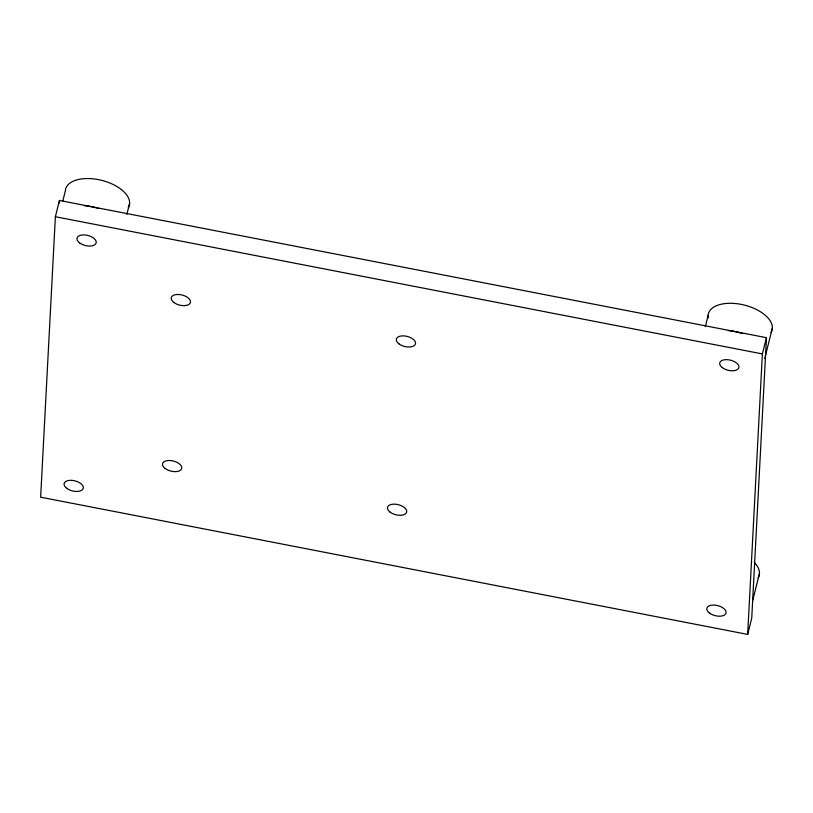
<?xml version="1.0" encoding="UTF-8"?>
<svg xmlns="http://www.w3.org/2000/svg" width="813" height="813" viewBox="0 0 813 813"><rect width="100%" height="100%" fill="white"/><g stroke="black" fill="none" stroke-linecap="round" stroke-linejoin="round"><path stroke-width="1.22" d="M55.375 216.725L40.65 497.19L747.665 634.404L751.74 618.144L766.466 337.68L59.451 200.465L55.375 216.725L762.381 353.929L747.665 634.404M59.319 202.976L59.451 200.465M62.865 200.76L65.335 190.913A32.866 17.317 14.1 0 1 102.58 180.577A32.866 17.317 14.1 0 1 128.281 207.711M126.828 214.469L129.613 203.382M705.288 326.724L708.072 315.647M762.381 353.929L766.466 337.68M772.35 328.117L765.541 355.21A32.866 17.317 14.1 0 1 764.748 358.513M752.665 600.614L759.464 573.531M728.326 330.586A32.866 17.317 14.1 0 1 742.615 333.655M84.41 205.76A32.866 17.317 14.1 0 1 98.729 208.535M708.235 317.985A32.866 17.317 14.1 0 1 743.234 304.804A32.866 17.317 14.1 0 1 771.019 332.446M754.19 562.352A32.866 17.317 14.1 0 1 758.133 577.85M722.31 367.618A9.858 5.193 14.1 0 0 738.57 368.391A9.858 5.193 14.1 0 0 727.096 359.661A9.858 5.193 14.1 0 0 722.31 367.618M390.088 512.119A9.858 5.193 14.1 0 0 406.337 512.891A9.858 5.193 14.1 0 0 394.874 504.162A9.858 5.193 14.1 0 0 390.088 512.119M173.84 302.456A9.858 5.193 14.1 0 0 190.1 303.229A9.858 5.193 14.1 0 0 178.626 294.489A9.858 5.193 14.1 0 0 173.84 302.456M165.13 468.461A9.858 5.193 14.1 0 0 181.38 469.233A9.858 5.193 14.1 0 0 169.907 460.504A9.858 5.193 14.1 0 0 165.13 468.461M709.434 613.032A9.858 5.193 14.1 0 0 725.684 613.805A9.858 5.193 14.1 0 0 714.221 605.065A9.858 5.193 14.1 0 0 709.434 613.032M79.572 242.884A9.858 5.193 14.1 0 0 95.832 243.656A9.858 5.193 14.1 0 0 84.359 234.927A9.858 5.193 14.1 0 0 79.572 242.884M66.696 488.288A9.858 5.193 14.1 0 0 82.946 489.06A9.858 5.193 14.1 0 0 71.483 480.331A9.858 5.193 14.1 0 0 66.696 488.288M398.919 343.838A9.858 5.193 14.1 0 0 415.169 344.61A9.858 5.193 14.1 0 0 403.705 335.881A9.858 5.193 14.1 0 0 398.919 343.838"/></g></svg>
